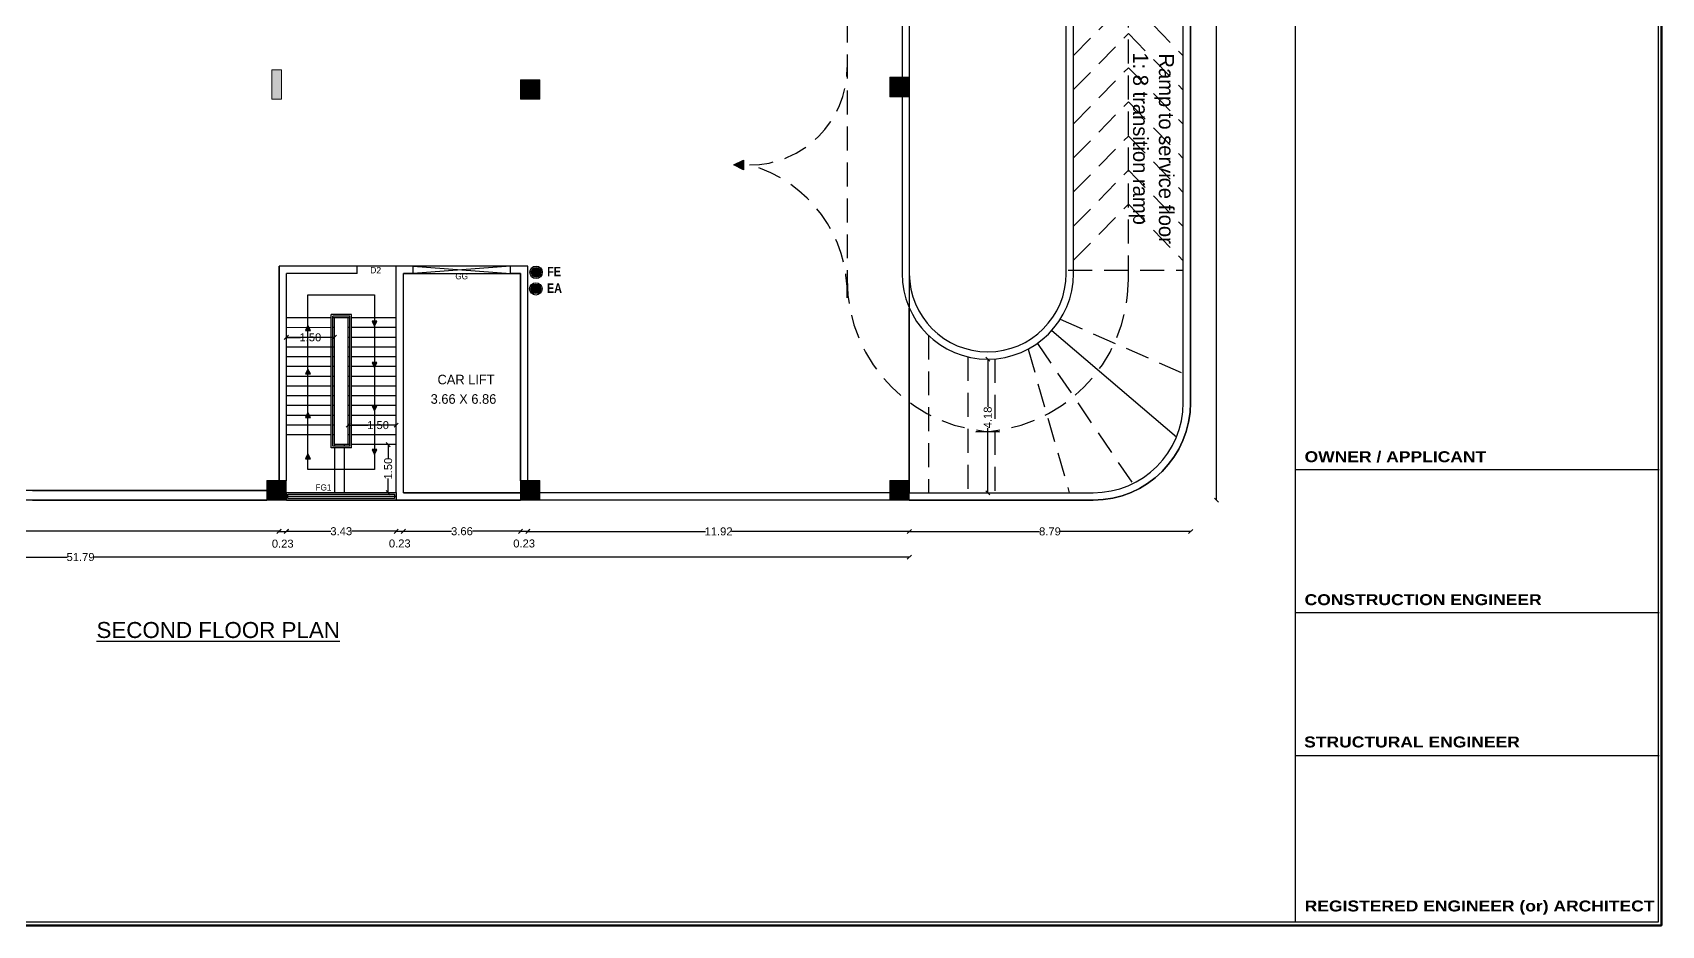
# Model space of a CAD drawing. Header units: metres. Extents: x 71870 to 72053, y 12512 to 13084.
# Drawn here: x 71935.3 to 71986.2, y 12718.6 to 12746.5 of the extents above; entities that cross this region are included whole.
import ezdxf

# ---------------------------------------------------------------- set-up
doc = ezdxf.new("R2010")
doc.units = ezdxf.units.M
doc.header["$MEASUREMENT"] = 0
doc.linetypes.add('ACAD_ISO08W100', pattern=[36, 24, -3, 6, -3])
doc.linetypes.add('Dim Line', pattern=[0.375, 0.25, -0.125])
doc.layers.get('Defpoints').update_dxf_attribs({"color": 6, "lineweight": 0})
doc.layers.add('02_FB_WALL', color=7, linetype='Continuous', lineweight=30)
doc.layers.add('COL', color=1, linetype='Continuous', lineweight=18)
doc.layers.add('BLK_1_FLR_3_BLT_UP_AREA', color=52, linetype='Continuous', plot=False)
doc.layers.add('BLK_1_FLR_3_BLT_UP_AREA_DEDUCT', color=52, linetype='Continuous', plot=False)
doc.layers.add('BLK_1_FLR_3_LIFT_2', color=30, linetype='Continuous')
doc.layers.add('BLK_1_FLR_3_ROOM_1', color=2, linetype='Continuous')
doc.styles.add('century Gothic', font='arial.ttf')
doc.styles.get("Standard").update_dxf_attribs({"font": 'arial.ttf'})
doc.styles.add('TITLE', font='GOTHIC.TTF')
doc.dimstyles.new('STAND', dxfattribs={"dimtxt": 0.25, "dimasz": 0.13, "dimexe": 0, "dimexo": 0, "dimgap": 0, "dimtad": 0, "dimzin": 0, "dimdsep": 46, "dimtxsty": 'century Gothic', "dimblk": 'OBLIQUE', "dimcen": 0.15, "dimse1": 1, "dimse2": 1, "dimclrd": 5, "dimclre": 7, "dimclrt": 5, "dimazin": 0, "dimtfac": 1, "dimtofl": 0, "dimtmove": 0, "dimatfit": 3, "dimfxl": 0, "dimtolj": 1, "dimtzin": 0, "dimlwd": -1, "dimlwe": -1, "dimarcsym": 0})

# ---------------------------------------------------------------- blocks, each defined once
blk = doc.blocks.new('*U3')
at = {"layer": 'COL'}
h = blk.add_hatch(color=8, dxfattribs=at)
h.dxf.hatch_style = 1
h.paths.add_polyline_path([(2704.9, 761), (2704.9, 737), (2680.9, 737), (2680.9, 761)])
at = {"layer": 'COL', "ltscale": 0.02}
blk.add_lwpolyline([(2704.9, 761), (2704.9, 737), (2680.9, 737), (2680.9, 761)], close=True, dxfattribs=at)
blk = doc.blocks.new('A$C493907E4')
at = {"layer": 'COL'}
h = blk.add_hatch(color=8, dxfattribs=at)
h.dxf.hatch_style = 1
h.paths.add_polyline_path([(12, 36), (12, 0), (0, 0), (0, 36)])
at = {"layer": 'COL', "ltscale": 0.02}
blk.add_lwpolyline([(12, 36), (12, 0), (0, 0), (0, 36)], close=True, dxfattribs=at)
blk = doc.blocks.new('arrowww')
at = {"layer": '02_FB_WALL'}
h = blk.add_hatch(color=252, dxfattribs=at)
h.dxf.hatch_style = 1
h.paths.add_polyline_path([(156792.6, 14158.6), (156780.6, 14164.6), (156792.6, 14170.6)])
at = {"layer": '02_FB_WALL', "color": 252}
blk.add_lwpolyline([(156792.6, 14158.6), (156780.6, 14164.6), (156792.6, 14170.6)], close=True, dxfattribs=at)
blk = doc.blocks.new('_Oblique')
at = {"color": 0, "linetype": 'ByBlock', "lineweight": -2}
blk.add_line((-0.5, -0.5), (0.5, 0.5), dxfattribs=at)
blk = doc.blocks.new('*D135')
at = {"color": 5}
for p, q in [((71943.267, 12736.987), (71943.704, 12736.987)), ((71944.767, 12736.987), (71944.329, 12736.987))]:
    blk.add_line(p, q, dxfattribs=at)
at = {"layer": 'Defpoints', "color": 0, "lineweight": 25}
for p in [(71943.267, 12736.987), (71944.767, 12736.987), (71944.767, 12736.987)]:
    blk.add_point(p, dxfattribs=at)
at = {"color": 5, "xscale": 0.13, "yscale": 0.13, "zscale": 0.13, "rotation": 180}
blk.add_blockref('_Oblique', (71943.267, 12736.987), dxfattribs=at)
at = {"color": 5, "xscale": 0.13, "yscale": 0.13, "zscale": 0.13}
blk.add_blockref('_Oblique', (71944.767, 12736.987), dxfattribs=at)
at = {"color": 5, "insert": (71944.017, 12736.987), "char_height": 0.25, "attachment_point": 5, "style": 'century Gothic'}
blk.add_mtext('\\A1;1.50', dxfattribs=at)
blk = doc.blocks.new('*D136')
at = {"color": 5}
for p, q in [((71945.196, 12734.243), (71945.819, 12734.243)), ((71946.696, 12734.243), (71946.444, 12734.243))]:
    blk.add_line(p, q, dxfattribs=at)
at = {"layer": 'Defpoints', "color": 0, "lineweight": 25}
for p in [(71945.196, 12734.243), (71946.696, 12734.243), (71946.696, 12734.243)]:
    blk.add_point(p, dxfattribs=at)
at = {"color": 5, "xscale": 0.13, "yscale": 0.13, "zscale": 0.13, "rotation": 180}
blk.add_blockref('_Oblique', (71945.196, 12734.243), dxfattribs=at)
at = {"color": 5, "xscale": 0.13, "yscale": 0.13, "zscale": 0.13}
blk.add_blockref('_Oblique', (71946.696, 12734.243), dxfattribs=at)
at = {"color": 5, "insert": (71946.132, 12734.243), "char_height": 0.25, "attachment_point": 5, "style": 'century Gothic'}
blk.add_mtext('\\A1;1.50', dxfattribs=at)
blk = doc.blocks.new('*D137')
at = {"color": 5}
for p, q in [((71946.448, 12733.634), (71946.448, 12733.196)), ((71946.448, 12732.134), (71946.448, 12732.571))]:
    blk.add_line(p, q, dxfattribs=at)
at = {"layer": 'Defpoints', "color": 0, "lineweight": 25}
for p in [(71946.448, 12733.634), (71946.448, 12732.134), (71946.448, 12732.134)]:
    blk.add_point(p, dxfattribs=at)
at = {"color": 5, "xscale": 0.13, "yscale": 0.13, "zscale": 0.13}
for p, rotation in [((71946.448, 12733.634), 90), ((71946.448, 12732.134), 270)]:
    blk.add_blockref('_Oblique', p, dxfattribs=dict(at, rotation=rotation))
at = {"color": 5, "insert": (71946.448, 12732.884), "char_height": 0.25, "attachment_point": 5, "rotation": 90, "style": 'century Gothic'}
blk.add_mtext('\\A1;1.50', dxfattribs=at)
blk = doc.blocks.new('*D151')
at = {"color": 5}
for p, q in [((71911.169, 12730.925), (71926.682, 12730.925)), ((71943.038, 12730.925), (71927.525, 12730.925))]:
    blk.add_line(p, q, dxfattribs=at)
at = {"layer": 'Defpoints', "color": 0, "lineweight": 25}
for p in [(71911.169, 12732.509), (71943.038, 12732.509), (71943.038, 12730.925)]:
    blk.add_point(p, dxfattribs=at)
at = {"color": 5, "xscale": 0.13, "yscale": 0.13, "zscale": 0.13, "rotation": 180}
blk.add_blockref('_Oblique', (71911.169, 12730.925), dxfattribs=at)
at = {"color": 5, "xscale": 0.13, "yscale": 0.13, "zscale": 0.13}
blk.add_blockref('_Oblique', (71943.038, 12730.925), dxfattribs=at)
at = {"color": 5, "insert": (71927.104, 12730.925), "char_height": 0.25, "attachment_point": 5, "style": 'century Gothic'}
blk.add_mtext('\\A1;31.87', dxfattribs=at)
blk = doc.blocks.new('*D152')
at = {"color": 5}
blk.add_line((71943.038, 12730.919), (71943.267, 12730.919), dxfattribs=at)
at = {"layer": 'Defpoints', "color": 0, "lineweight": 25}
for p in [(71943.038, 12732.509), (71943.267, 12732.503), (71943.267, 12730.919)]:
    blk.add_point(p, dxfattribs=at)
at = {"color": 5, "xscale": 0.13, "yscale": 0.13, "zscale": 0.13, "rotation": 180}
blk.add_blockref('_Oblique', (71943.038, 12730.919), dxfattribs=at)
at = {"color": 5, "xscale": 0.13, "yscale": 0.13, "zscale": 0.13}
blk.add_blockref('_Oblique', (71943.267, 12730.919), dxfattribs=at)
at = {"color": 5, "insert": (71943.153, 12730.536), "char_height": 0.25, "attachment_point": 5, "style": 'century Gothic'}
blk.add_mtext('\\A1;0.23', dxfattribs=at)
blk = doc.blocks.new('*D153')
at = {"color": 5}
for p, q in [((71943.267, 12730.925), (71944.657, 12730.925)), ((71946.696, 12730.925), (71945.306, 12730.925))]:
    blk.add_line(p, q, dxfattribs=at)
at = {"layer": 'Defpoints', "color": 0, "lineweight": 25}
for p in [(71943.267, 12732.503), (71946.696, 12731.899), (71946.696, 12730.925)]:
    blk.add_point(p, dxfattribs=at)
at = {"color": 5, "xscale": 0.13, "yscale": 0.13, "zscale": 0.13, "rotation": 180}
blk.add_blockref('_Oblique', (71943.267, 12730.925), dxfattribs=at)
at = {"color": 5, "xscale": 0.13, "yscale": 0.13, "zscale": 0.13}
blk.add_blockref('_Oblique', (71946.696, 12730.925), dxfattribs=at)
at = {"color": 5, "insert": (71944.981, 12730.925), "char_height": 0.25, "attachment_point": 5, "style": 'century Gothic'}
blk.add_mtext('\\A1;3.43', dxfattribs=at)
blk = doc.blocks.new('*D154')
at = {"color": 5}
blk.add_line((71946.696, 12730.925), (71946.924, 12730.925), dxfattribs=at)
at = {"layer": 'Defpoints', "color": 0, "lineweight": 25}
for p in [(71946.696, 12731.899), (71946.924, 12732.128), (71946.924, 12730.925)]:
    blk.add_point(p, dxfattribs=at)
at = {"color": 5, "xscale": 0.13, "yscale": 0.13, "zscale": 0.13, "rotation": 180}
blk.add_blockref('_Oblique', (71946.696, 12730.925), dxfattribs=at)
at = {"color": 5, "xscale": 0.13, "yscale": 0.13, "zscale": 0.13}
blk.add_blockref('_Oblique', (71946.924, 12730.925), dxfattribs=at)
at = {"color": 5, "insert": (71946.81, 12730.542), "char_height": 0.25, "attachment_point": 5, "style": 'century Gothic'}
blk.add_mtext('\\A1;0.23', dxfattribs=at)
blk = doc.blocks.new('*D155')
at = {"color": 5}
for p, q in [((71946.924, 12730.925), (71948.429, 12730.925)), ((71950.582, 12730.925), (71949.078, 12730.925))]:
    blk.add_line(p, q, dxfattribs=at)
at = {"layer": 'Defpoints', "color": 0, "lineweight": 25}
for p in [(71946.924, 12732.128), (71950.582, 12731.899), (71950.582, 12730.925)]:
    blk.add_point(p, dxfattribs=at)
at = {"color": 5, "xscale": 0.13, "yscale": 0.13, "zscale": 0.13, "rotation": 180}
blk.add_blockref('_Oblique', (71946.924, 12730.925), dxfattribs=at)
at = {"color": 5, "xscale": 0.13, "yscale": 0.13, "zscale": 0.13}
blk.add_blockref('_Oblique', (71950.582, 12730.925), dxfattribs=at)
at = {"color": 5, "insert": (71948.753, 12730.925), "char_height": 0.25, "attachment_point": 5, "style": 'century Gothic'}
blk.add_mtext('\\A1;3.66', dxfattribs=at)
blk = doc.blocks.new('*D156')
at = {"color": 5}
blk.add_line((71950.582, 12730.925), (71950.811, 12730.925), dxfattribs=at)
at = {"layer": 'Defpoints', "color": 0, "lineweight": 25}
for p in [(71950.811, 12732.503), (71950.582, 12731.899), (71950.811, 12730.925)]:
    blk.add_point(p, dxfattribs=at)
at = {"color": 5, "xscale": 0.13, "yscale": 0.13, "zscale": 0.13, "rotation": 180}
blk.add_blockref('_Oblique', (71950.582, 12730.925), dxfattribs=at)
at = {"color": 5, "xscale": 0.13, "yscale": 0.13, "zscale": 0.13}
blk.add_blockref('_Oblique', (71950.811, 12730.925), dxfattribs=at)
at = {"color": 5, "insert": (71950.696, 12730.542), "char_height": 0.25, "attachment_point": 5, "style": 'century Gothic'}
blk.add_mtext('\\A1;0.23', dxfattribs=at)
blk = doc.blocks.new('*D157')
at = {"color": 5}
for p, q in [((71950.811, 12730.919), (71956.362, 12730.919)), ((71962.731, 12730.919), (71957.18, 12730.919))]:
    blk.add_line(p, q, dxfattribs=at)
at = {"layer": 'Defpoints', "color": 0, "lineweight": 25}
for p in [(71950.811, 12732.503), (71962.731, 12731.899), (71962.731, 12730.919)]:
    blk.add_point(p, dxfattribs=at)
at = {"color": 5, "xscale": 0.13, "yscale": 0.13, "zscale": 0.13, "rotation": 180}
blk.add_blockref('_Oblique', (71950.811, 12730.919), dxfattribs=at)
at = {"color": 5, "xscale": 0.13, "yscale": 0.13, "zscale": 0.13}
blk.add_blockref('_Oblique', (71962.731, 12730.919), dxfattribs=at)
at = {"color": 5, "insert": (71956.771, 12730.919), "char_height": 0.25, "attachment_point": 5, "style": 'century Gothic'}
blk.add_mtext('\\A1;11.92', dxfattribs=at)
blk = doc.blocks.new('*D158')
at = {"color": 5}
for p, q in [((71962.731, 12730.919), (71966.8, 12730.919)), ((71971.519, 12730.919), (71967.45, 12730.919))]:
    blk.add_line(p, q, dxfattribs=at)
at = {"layer": 'Defpoints', "color": 0, "lineweight": 25}
for p in [(71971.519, 12734.947), (71962.731, 12731.899), (71971.519, 12730.919)]:
    blk.add_point(p, dxfattribs=at)
at = {"color": 5, "xscale": 0.13, "yscale": 0.13, "zscale": 0.13, "rotation": 180}
blk.add_blockref('_Oblique', (71962.731, 12730.919), dxfattribs=at)
at = {"color": 5, "xscale": 0.13, "yscale": 0.13, "zscale": 0.13}
blk.add_blockref('_Oblique', (71971.519, 12730.919), dxfattribs=at)
at = {"color": 5, "insert": (71967.125, 12730.919), "char_height": 0.25, "attachment_point": 5, "style": 'century Gothic'}
blk.add_mtext('\\A1;8.79', dxfattribs=at)
blk = doc.blocks.new('*D159')
at = {"color": 5}
for p, q in [((71910.94, 12730.117), (71936.414, 12730.117)), ((71962.731, 12730.117), (71937.258, 12730.117))]:
    blk.add_line(p, q, dxfattribs=at)
at = {"layer": 'Defpoints', "color": 0, "lineweight": 25}
for p in [(71910.94, 12731.899), (71962.731, 12731.899), (71962.731, 12730.117)]:
    blk.add_point(p, dxfattribs=at)
at = {"color": 5, "xscale": 0.13, "yscale": 0.13, "zscale": 0.13, "rotation": 180}
blk.add_blockref('_Oblique', (71910.94, 12730.117), dxfattribs=at)
at = {"color": 5, "xscale": 0.13, "yscale": 0.13, "zscale": 0.13}
blk.add_blockref('_Oblique', (71962.731, 12730.117), dxfattribs=at)
at = {"color": 5, "insert": (71936.836, 12730.117), "char_height": 0.25, "attachment_point": 5, "style": 'century Gothic'}
blk.add_mtext('\\A1;51.79', dxfattribs=at)
blk = doc.blocks.new('*D164')
at = {"color": 5}
for p, q in [((71972.328, 12765.427), (71972.328, 12749.085)), ((71972.328, 12731.899), (71972.328, 12748.242))]:
    blk.add_line(p, q, dxfattribs=at)
at = {"layer": 'Defpoints', "color": 0, "lineweight": 25}
for p in [(71962.731, 12765.427), (71962.731, 12731.899), (71972.328, 12731.899)]:
    blk.add_point(p, dxfattribs=at)
at = {"color": 5, "xscale": 0.13, "yscale": 0.13, "zscale": 0.13}
for p, rotation in [((71972.328, 12765.427), 90), ((71972.328, 12731.899), 270)]:
    blk.add_blockref('_Oblique', p, dxfattribs=dict(at, rotation=rotation))
at = {"color": 5, "lineweight": 25, "insert": (71972.328, 12748.663), "char_height": 0.25, "attachment_point": 5, "rotation": 90, "style": 'century Gothic'}
blk.add_mtext('\\A1;33.53', dxfattribs=at)
blk = doc.blocks.new('*D167')
at = {"color": 5}
for p, q in [((71965.182, 12736.306), (71965.182, 12734.813)), ((71965.182, 12732.128), (71965.182, 12734.153))]:
    blk.add_line(p, q, dxfattribs=at)
at = {"layer": 'Defpoints', "color": 0, "lineweight": 25}
for p in [(71965.182, 12736.306), (71965.182, 12732.128), (71965.182, 12732.128)]:
    blk.add_point(p, dxfattribs=at)
at = {"color": 5, "xscale": 0.13, "yscale": 0.13, "zscale": 0.13}
for p, rotation in [((71965.182, 12736.306), 90), ((71965.182, 12732.128), 270)]:
    blk.add_blockref('_Oblique', p, dxfattribs=dict(at, rotation=rotation))
at = {"color": 5, "lineweight": 25, "insert": (71965.182, 12734.483), "char_height": 0.25, "attachment_point": 5, "rotation": 90, "style": 'century Gothic'}
blk.add_mtext('\\A1;4.18', dxfattribs=at)

msp = doc.modelspace()

# ---------------------------------------------------------------- hatches: boundary and pattern name
at = {"lineweight": 25}
h = msp.add_hatch(color=33, dxfattribs=at)
h.dxf.hatch_style = 1
h.paths.add_polyline_path([(71951.21685, 12739.02128, 1), (71950.91963, 12739.02128, 1)])
h = msp.add_hatch(color=33, dxfattribs=at)
h.dxf.hatch_style = 1
h.paths.add_polyline_path([(71951.20999, 12738.5033, 1), (71950.91278, 12738.5033, 1)])
h = msp.add_hatch(color=252)
h.dxf.hatch_style = 1
h.paths.add_polyline_path([(71943.86345, 12737.20432), (71944.01585, 12737.20432), (71943.93965, 12737.35672)])
h = msp.add_hatch(color=252)
h.dxf.hatch_style = 1
h.paths.add_polyline_path([(71946.09861, 12737.4926), (71945.94621, 12737.4926), (71946.02241, 12737.3402)])
h = msp.add_hatch(color=252)
h.dxf.hatch_style = 1
h.paths.add_polyline_path([(71943.86363, 12735.84577), (71944.01603, 12735.84577), (71943.93983, 12735.99817)])
h = msp.add_hatch(color=252)
h.dxf.hatch_style = 1
h.paths.add_polyline_path([(71946.09861, 12736.1972), (71945.94621, 12736.1972), (71946.02241, 12736.0448)])
h = msp.add_hatch(color=252)
h.dxf.hatch_style = 1
h.paths.add_polyline_path([(71946.09861, 12734.8383), (71945.94621, 12734.8383), (71946.02241, 12734.6859)])
h = msp.add_hatch(color=252)
h.dxf.hatch_style = 1
h.paths.add_polyline_path([(71943.86363, 12734.48687), (71944.01603, 12734.48687), (71943.93983, 12734.63927)])
h = msp.add_hatch(color=252)
h.dxf.hatch_style = 1
h.paths.add_polyline_path([(71943.86363, 12733.19147), (71944.01603, 12733.19147), (71943.93983, 12733.34387)])
h = msp.add_hatch(color=252)
h.dxf.hatch_style = 1
h.paths.add_polyline_path([(71946.09861, 12733.4794), (71945.94621, 12733.4794), (71946.02241, 12733.327)])

# ---------------------------------------------------------------- linework, layer by layer
at = {"color": 7, "lineweight": 25}
msp.add_line((71974.78487, 12774.35901), (71974.78487, 12718.70107), dxfattribs=at)
for p, q in [((71971.29084, 12734.94729), (71971.29084, 12762.37926)), ((71971.51944, 12734.94729), (71971.51944, 12762.37926)), ((71962.50244, 12758.49306), (71962.50244, 12738.98588)), ((71962.73104, 12758.49306), (71962.73104, 12738.98588)), ((71967.63324, 12738.98588), (71967.63324, 12758.49306)), ((71967.86184, 12738.98588), (71967.86184, 12758.49306)), ((71943.03821, 12732.50287), (71943.03788, 12739.21448)), ((71945.47653, 12739.21448), (71943.03788, 12739.21448)), ((71945.47653, 12738.98539), (71943.26649, 12738.98478)), ((71943.26681, 12732.50287), (71943.26649, 12738.98478)), ((71945.47653, 12738.98539), (71945.47653, 12739.21448)), ((71946.69581, 12732.12789), (71946.69573, 12739.21448)), ((71947.22639, 12739.21448), (71946.69573, 12739.21448)), ((71946.92441, 12732.12789), (71946.92433, 12738.98588)), ((71947.22639, 12738.98588), (71946.92433, 12738.98588)), ((71947.22639, 12738.98588), (71947.22639, 12739.22047)), ((71950.81053, 12739.21448), (71950.27439, 12739.21448)), ((71950.27439, 12738.98586), (71950.27439, 12739.21448)), ((71950.58193, 12738.98588), (71950.27439, 12738.98588)), ((71950.58201, 12732.50287), (71950.58193, 12738.98588)), ((71950.81061, 12732.50287), (71950.81053, 12739.21448)), ((71935.33747, 12732.19813), (71942.65722, 12732.19814)), ((71935.33747, 12731.8993), (71942.65721, 12731.89929)), ((71943.26681, 12732.13394), (71946.69581, 12732.13394)), ((71943.26681, 12731.8993), (71950.58202, 12731.89932)), ((71946.92441, 12732.12792), (71950.58201, 12732.12792)), ((71962.12144, 12732.12792), (71951.19162, 12732.12792)), ((71962.12144, 12731.89932), (71951.19162, 12731.89932)), ((71962.73103, 12732.12789), (71968.47144, 12732.12789)), ((71962.73103, 12731.89929), (71968.47144, 12731.89929))]:
    msp.add_line(p, q)
at = {"linetype": 'Dim Line', "ltscale": 3}
for p, q in [((71969.57634, 12738.79538), (71969.57634, 12758.60736)), ((71960.78794, 12757.08338), (71960.78794, 12738.60489)), ((71967.69341, 12739.09155), (71971.29084, 12739.09155)), ((71967.44708, 12737.5538), (71971.29084, 12735.86358)), ((71963.32903, 12737.05022), (71963.32903, 12732.12789)), ((71964.55456, 12736.3807), (71964.55456, 12732.12789)), ((71966.44108, 12736.62032), (71967.72953, 12732.12789)), ((71966.73155, 12736.79952), (71969.70901, 12732.41402)), ((71965.40704, 12736.31563), (71965.40704, 12732.12789)), ((71965.55044, 12734.03288), (71964.81384, 12734.03288))]:
    msp.add_line(p, q, dxfattribs=at)
at = {"ltscale": 100}
for p, q in [((71947.22639, 12739.21448), (71950.27439, 12738.98586)), ((71950.27439, 12739.21448), (71947.22639, 12738.98586)), ((71962.73104, 12732.50892), (71962.73104, 12737.90287)), ((71944.66496, 12737.59555), (71943.26689, 12737.59517)), ((71945.29735, 12737.69735), (71944.66496, 12737.69715)), ((71944.66516, 12733.53229), (71944.66496, 12737.69715)), ((71945.24655, 12737.64654), (71944.71576, 12737.64636)), ((71944.71596, 12733.58309), (71944.71576, 12737.64636)), ((71945.24655, 12737.59574), (71944.71576, 12737.59556)), ((71944.76676, 12733.63389), (71944.76656, 12737.59558)), ((71945.1958, 12733.63388), (71945.19575, 12737.59572)), ((71945.2466, 12733.58308), (71945.24655, 12737.64654)), ((71945.2974, 12733.53228), (71945.29735, 12737.69735)), ((71946.69581, 12737.59613), (71945.29735, 12737.59575)), ((71944.66499, 12736.98669), (71943.26681, 12736.98668)), ((71944.66498, 12737.29075), (71943.26698, 12737.29037)), ((71944.76658, 12737.29078), (71944.71578, 12737.29076)), ((71944.76659, 12736.98669), (71944.71579, 12736.98669)), ((71945.24655, 12737.29094), (71945.19575, 12737.29092)), ((71945.24656, 12736.98668), (71945.19576, 12736.98668)), ((71946.69581, 12737.29133), (71945.29735, 12737.29095)), ((71946.69581, 12736.98668), (71945.29736, 12736.98668)), ((71944.76661, 12736.68189), (71943.26681, 12736.68188)), ((71944.66502, 12736.37709), (71943.26681, 12736.37708)), ((71944.76662, 12736.37709), (71944.71582, 12736.37709)), ((71945.24656, 12736.68188), (71945.19576, 12736.68188)), ((71945.24656, 12736.37708), (71945.19576, 12736.37708)), ((71946.69581, 12736.68188), (71945.29736, 12736.68188)), ((71946.69581, 12736.37708), (71945.29736, 12736.37708)), ((71944.66504, 12736.07229), (71943.26681, 12736.07228)), ((71944.76664, 12736.07229), (71944.71584, 12736.07229)), ((71945.24657, 12736.07228), (71945.19577, 12736.07228)), ((71946.69581, 12736.07228), (71945.29737, 12736.07228)), ((71944.66505, 12735.76749), (71943.26681, 12735.76748)), ((71944.66507, 12735.46269), (71943.26681, 12735.46268)), ((71944.76665, 12735.76749), (71944.71585, 12735.76749)), ((71944.76667, 12735.46269), (71944.71587, 12735.46269)), ((71945.24657, 12735.76748), (71945.19577, 12735.76748)), ((71945.24657, 12735.46268), (71945.19577, 12735.46268)), ((71946.69581, 12735.76748), (71945.29737, 12735.76748)), ((71946.69581, 12735.46268), (71945.29737, 12735.46268)), ((71944.66508, 12735.15789), (71943.26681, 12735.15788)), ((71944.6651, 12734.85309), (71943.26681, 12734.85308)), ((71944.76668, 12735.15789), (71944.71588, 12735.15789)), ((71944.7667, 12734.85309), (71944.7159, 12734.85309)), ((71945.24658, 12735.15788), (71945.19578, 12735.15788)), ((71945.24658, 12734.85308), (71945.19578, 12734.85308)), ((71946.69581, 12735.15788), (71945.29738, 12735.15788)), ((71946.69581, 12734.85308), (71945.29738, 12734.85308)), ((71944.66511, 12734.54829), (71943.26681, 12734.54828)), ((71944.76671, 12734.54829), (71944.71591, 12734.54829)), ((71945.24659, 12734.54828), (71945.19579, 12734.54828)), ((71946.69581, 12734.54828), (71945.29739, 12734.54828)), ((71944.66513, 12734.24349), (71943.26681, 12734.24348)), ((71944.66514, 12733.93869), (71943.26681, 12733.93868)), ((71944.76673, 12734.24349), (71944.71593, 12734.24349)), ((71944.76674, 12733.93869), (71944.71594, 12733.93869)), ((71945.24659, 12734.24348), (71945.19579, 12734.24348)), ((71945.24659, 12733.93868), (71945.19579, 12733.93868)), ((71946.69581, 12734.24348), (71945.29739, 12734.24348)), ((71946.69581, 12733.93868), (71945.29739, 12733.93868)), ((71945.2974, 12733.53228), (71944.66516, 12733.53229)), ((71945.2466, 12733.58308), (71944.71596, 12733.58309)), ((71945.2466, 12733.63388), (71944.76676, 12733.63389)), ((71944.76676, 12733.63389), (71944.76676, 12733.58309)), ((71944.76676, 12733.53229), (71944.76676, 12732.13388)), ((71945.07156, 12733.63389), (71945.07156, 12733.58309)), ((71945.07156, 12733.53229), (71945.07156, 12732.13388)), ((71946.69581, 12733.63388), (71945.2974, 12733.63388))]:
    msp.add_line(p, q, dxfattribs=at)
at = {"linetype": 'Dim Line', "ltscale": 100}
msp.add_line((71967.17834, 12737.19815), (71971.0791, 12733.87531), dxfattribs=at)
at = {"lineweight": 80}
msp.add_lwpolyline([(71907.3407, 12718.60091), (71907.3407, 12774.45917), (71986.22983, 12774.45917), (71986.22983, 12718.60091)], close=True, dxfattribs=at)
at = {"lineweight": 25}
msp.add_lwpolyline([(71907.44086, 12718.70107), (71907.44086, 12774.35901), (71986.12966, 12774.35901), (71986.12966, 12718.70107)], close=True, dxfattribs=at)
at = {"linetype": 'Dim Line', "ltscale": 3}
for points in [[(71967.86184, 12745.80314), (71969.57634, 12747.55369), (71971.29084, 12745.78686)], [(71967.86184, 12744.73544), (71969.57634, 12746.48598), (71971.29084, 12744.71915)], [(71967.86184, 12743.66773), (71969.57634, 12745.41828), (71971.29084, 12743.65145)], [(71967.86184, 12742.60003), (71969.57634, 12744.35057), (71971.29084, 12742.58375)], [(71967.86184, 12741.53233), (71969.57634, 12743.28287), (71971.29084, 12741.51604)], [(71967.86184, 12740.46462), (71969.57634, 12742.21517), (71971.29084, 12740.44834)], [(71967.86184, 12739.39692), (71969.57634, 12741.14746), (71971.29084, 12739.38063)]]:
    msp.add_lwpolyline(points, dxfattribs=at)
at = {"linetype": 'ACAD_ISO08W100'}
msp.add_lwpolyline([(71946.02239, 12738.31955), (71946.02269, 12732.85918), (71943.93983, 12732.85918), (71943.93952, 12738.31955)], close=True, dxfattribs=at)
at = {"color": 252}
for points in [[(71943.86345, 12737.20432), (71944.01585, 12737.20432), (71943.93965, 12737.35672)], [(71946.09861, 12737.4926), (71945.94621, 12737.4926), (71946.02241, 12737.3402)], [(71943.86363, 12735.84577), (71944.01603, 12735.84577), (71943.93983, 12735.99817)], [(71946.09861, 12736.1972), (71945.94621, 12736.1972), (71946.02241, 12736.0448)], [(71946.09861, 12734.8383), (71945.94621, 12734.8383), (71946.02241, 12734.6859)], [(71943.86363, 12734.48687), (71944.01603, 12734.48687), (71943.93983, 12734.63927)], [(71943.86363, 12733.19147), (71944.01603, 12733.19147), (71943.93983, 12733.34387)], [(71946.09861, 12733.4794), (71945.94621, 12733.4794), (71946.02241, 12733.327)]]:
    msp.add_lwpolyline(points, close=True, dxfattribs=at)
at = {"lineweight": 25}
for points in [[(71974.78487, 12732.85167), (71986.15935, 12732.85167)], [(71974.78487, 12728.38186), (71986.15935, 12728.38186)], [(71974.78487, 12723.91206), (71986.15935, 12723.91206)]]:
    msp.add_lwpolyline(points, dxfattribs=at)
at = {"color": 6}
for points in [[(71943.26681, 12732.13391), (71946.69581, 12732.13391), (71946.69581, 12731.89929), (71943.26681, 12731.89929)], [(71943.31681, 12732.08391), (71946.64581, 12732.08391), (71946.64581, 12731.94929), (71943.31681, 12731.94929)]]:
    msp.add_lwpolyline(points, close=True, dxfattribs=at)
msp.add_lwpolyline([(71946.69581, 12732.0166), (71943.26681, 12732.0166)], dxfattribs=at)
at = {"color": 33, "lineweight": 25}
for centre, radius in [((71951.06824, 12739.02128), 0.1938), ((71951.06824, 12739.02128), 0.14861), ((71951.06138, 12738.5033), 0.1938), ((71951.06138, 12738.5033), 0.14861)]:
    msp.add_circle(centre, radius, dxfattribs=at)
at = {"linetype": 'Dim Line', "ltscale": 3}
for centre, radius, start, end in [((71957.73994, 12745.42482), 3.048, 270, 0), ((71956.62837, 12738.36601), 4.16199, 358.043956, 74.50969), ((71965.55044, 12738.79538), 4.7625, 180, 270), ((71964.81384, 12738.79538), 4.7625, 270, 0)]:
    msp.add_arc(centre, radius, start, end, dxfattribs=at)
for centre, radius, start in [((71965.18214, 12738.98588), 2.6797, 180), ((71965.18214, 12738.98588), 2.4511, 180), ((71968.47144, 12734.94729), 3.048, 270), ((71968.47144, 12734.94729), 2.8194, 270)]:
    msp.add_arc(centre, radius, start, 0)
at = {"layer": 'BLK_1_FLR_3_BLT_UP_AREA', "color": 52, "lineweight": 25}
msp.add_lwpolyline([(71910.94044, 12765.4273), (71923.74205, 12765.4273), (71968.47144, 12765.42726, -0.41421312), (71971.51944, 12762.37926), (71971.51944, 12734.94729, -0.41421356), (71968.47144, 12731.89929), (71910.94044, 12731.89929)], format="xyb", close=True, dxfattribs=at)
at = {"layer": 'BLK_1_FLR_3_BLT_UP_AREA_DEDUCT', "color": 52, "lineweight": 25}
msp.add_lwpolyline([(71967.63324, 12758.49306, 1), (71962.73104, 12758.49306), (71962.73104, 12738.98588, 1), (71967.63324, 12738.98588)], format="xyb", close=True, dxfattribs=at)
at = {"layer": 'BLK_1_FLR_3_LIFT_2', "color": 30, "lineweight": 25}
msp.add_lwpolyline([(71946.92433, 12738.98588), (71950.58201, 12738.98588), (71950.58201, 12732.12789), (71946.92433, 12732.12789)], close=True, dxfattribs=at)
at = {"layer": 'BLK_1_FLR_3_ROOM_1', "color": 2, "lineweight": 25}
msp.add_lwpolyline([(71911.16904, 12764.8177), (71911.16904, 12765.1987), (71926.80397, 12765.19869), (71926.80397, 12758.18829), (71934.88183, 12758.18829), (71934.88183, 12765.19869), (71962.73105, 12765.19869), (71962.73103, 12732.12789), (71950.81061, 12732.12789), (71950.81061, 12739.21448), (71943.03788, 12739.21448), (71943.03788, 12732.19815), (71911.16904, 12732.19815)], close=True, dxfattribs=at)

# ---------------------------------------------------------------- block references
at = {"xscale": 0.0254, "yscale": 0.0254, "zscale": 0.0254, "rotation": 180}
msp.add_blockref('A$C493907E4', (71943.11442, 12745.34863), dxfattribs=at)
at = {"xscale": 0.0254, "yscale": 0.0254, "zscale": 0.0254}
for name, p in [('*U3', (71882.48619, 12725.71435)), ('*U3', (71894.02561, 12725.7905)), ('arrowww', (67975.02018, 12382.59583)), ('*U3', (71874.56138, 12713.17941)), ('*U3', (71882.48619, 12713.17943)), ('*U3', (71894.0256, 12713.17941))]:
    msp.add_blockref(name, p, dxfattribs=at)

# ---------------------------------------------------------------- texts
at = {"style": 'TITLE'}
for s, p in [('1: 8 transition ramp', (71969.72236, 12745.89828)), ('Ramp to service floor', (71970.5286, 12745.86496))]:
    msp.add_text(s, height=0.4712496, rotation=270, dxfattribs=at).set_placement(p)
at = {"attachment_point": 1, "style": 'TITLE'}
for s, insert, char_height, width in [('D2', (71945.88568, 12739.1884), 0.2, 1.6006521), ('GG', (71948.54646, 12738.993), 0.19, 0.4813095), ('CAR LIFT', (71947.98986, 12735.81853), 0.3, 2.0544002), ('3.66 X 6.86', (71947.77489, 12735.21043), 0.3, 2.1209546), ('FG1', (71944.17772, 12732.38902), 0.19, 0.4813095), ('FG1', (71944.17772, 12732.389), 0.19, 0.4813095)]:
    msp.add_mtext(s, dxfattribs=dict(at, insert=insert, char_height=char_height, width=width))
at = {"color": 33, "lineweight": 25, "char_height": 0.2950098, "attachment_point": 1}
for s, insert in [('{\\fArial Narrow|b1|i0|c0|p34;FE}', (71951.41456, 12739.19211)), ('{\\fArial Narrow|b1|i0|c0|p34;EA}', (71951.40771, 12738.67413))]:
    msp.add_mtext_dynamic_manual_height_columns(s, width=13.7588778, gutter_width=6.01629, heights=[0], dxfattribs=dict(at, insert=insert))
at = {"lineweight": 25, "char_height": 0.3417564, "attachment_point": 1}
for s, width, insert in [('{\\fArial Black|b0|i0|c0|p34;OWNER / APPLICANT}', 25.8405627, (71975.08061, 12733.42637)), ('{\\fArial Black|b0|i0|c0|p34;CONSTRUCTION ENGINEER}', 25.8405627, (71975.08061, 12728.95657)), ('{\\fArial Black|b0|i0|c0|p34;STRUCTURAL ENGINEER}', 27.3981805, (71975.06681, 12724.50822)), ('{\\fArial Black|b0|i0|c0|p34;REGISTERED ENGINEER (or) ARCHITECT}', 44.0336151, (71975.0833, 12719.38032))]:
    msp.add_mtext_dynamic_manual_height_columns(s, width=width, gutter_width=6.01629, heights=[0], dxfattribs=dict(at, insert=insert))
at = {"color": 7, "lineweight": 25, "insert": (71941.13745, 12727.83434), "char_height": 0.5, "width": 7.5551364, "attachment_point": 5}
msp.add_mtext('{\\LSECOND FLOOR PLAN}', dxfattribs=at)

# ---------------------------------------------------------------- dimensions: what is measured, and where the dimension line sits
at = {"lineweight": 25}
dim = msp.add_linear_dim(base=(71972.32812, 12731.89929), p1=(71962.73105, 12765.42727), p2=(71962.73105, 12731.89929), angle=90, dimstyle='STAND', dxfattribs=at)
dim.commit()
dim.dimension.update_dxf_attribs({"geometry": '*D164', "text_midpoint": (71972.32812, 12748.66328)})
dim = msp.add_linear_dim(base=(71944.76659, 12736.98669), p1=(71943.26681, 12736.98668), p2=(71944.76659, 12736.98669), dimstyle='STAND')
dim.commit()
dim.dimension.update_dxf_attribs({"geometry": '*D135', "text_midpoint": (71944.0167, 12736.98669)})
dim = msp.add_linear_dim(base=(71965.18214, 12732.12789), p1=(71965.18214, 12736.30617), p2=(71965.18214, 12732.12789), angle=90, dimstyle='STAND', dxfattribs=at)
dim.commit()
dim.dimension.update_dxf_attribs({"geometry": '*D167', "text_midpoint": (71965.18214, 12734.48311), "dimtype": 160})
for base, p1, p2, picture, middle in [((71971.51944, 12730.9194), (71962.73103, 12731.89929), (71971.51944, 12734.94729), '*D158', (71967.12524, 12730.9194)), ((71943.03821, 12730.92539), (71911.16904, 12732.50893), (71943.03821, 12732.50889), '*D151', (71927.10362, 12730.92539)), ((71943.26681, 12730.9194), (71943.03821, 12732.50889), (71943.26681, 12732.50287), '*D152', (71943.15251, 12730.53621)), ((71946.69581, 12730.92539), (71943.26681, 12732.50287), (71946.69581, 12731.89929), '*D153', (71944.98131, 12730.92539)), ((71950.81061, 12730.92542), (71950.58202, 12731.89932), (71950.81061, 12732.50287), '*D156', (71950.69631, 12730.54223)), ((71962.73103, 12730.9194), (71950.81061, 12732.50287), (71962.73103, 12731.89929), '*D157', (71956.77082, 12730.9194)), ((71962.73103, 12730.11712), (71910.94043, 12731.8993), (71962.73103, 12731.89929), '*D159', (71936.83573, 12730.11712)), ((71946.92441, 12730.92539), (71946.69581, 12731.89929), (71946.92441, 12732.12789), '*D154', (71946.81011, 12730.54221)), ((71950.58202, 12730.92542), (71946.92441, 12732.12789), (71950.58202, 12731.89932), '*D155', (71948.75322, 12730.92542))]:
    dim = msp.add_linear_dim(base=base, p1=p1, p2=p2, dimstyle='STAND', override={"dimtmove": 2})
    dim.commit()
    dim.dimension.update_dxf_attribs({"geometry": picture, "text_midpoint": middle})
dim = msp.add_linear_dim(base=(71946.69581, 12734.24348), p1=(71945.19579, 12734.24348), p2=(71946.69581, 12734.24348), dimstyle='STAND')
dim.commit()
dim.dimension.update_dxf_attribs({"geometry": '*D136', "text_midpoint": (71946.13197, 12734.24348), "dimtype": 160})
dim = msp.add_linear_dim(base=(71946.44776, 12732.13388), p1=(71946.44776, 12733.63388), p2=(71946.44776, 12732.13388), angle=90, dimstyle='STAND')
dim.commit()
dim.dimension.update_dxf_attribs({"geometry": '*D137', "text_midpoint": (71946.44776, 12732.88388)})

doc.saveas('drawing.dxf')
